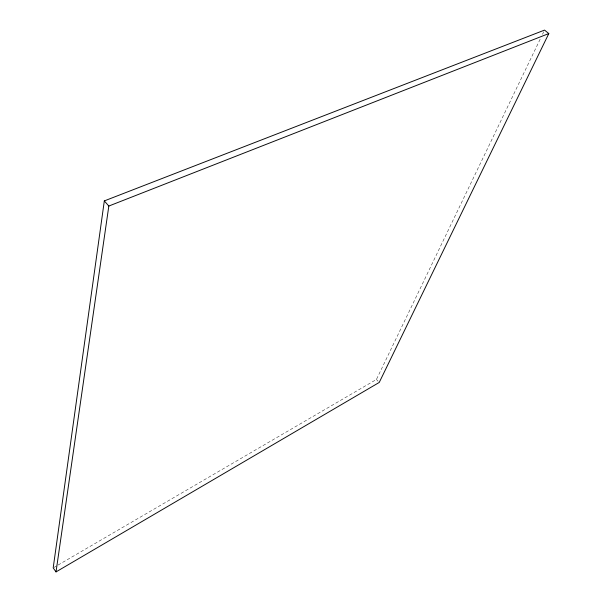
<?xml version="1.0" encoding="UTF-8"?>
<svg xmlns="http://www.w3.org/2000/svg" width="602" height="602" viewBox="0 0 602 602"><rect width="100%" height="100%" fill="white"/><g stroke="black" fill="none" stroke-linecap="round" stroke-linejoin="round"><path stroke-width="0.45" stroke-dasharray="3.01 2.26" d="M58.07 565.06L376.446 379.456L540.461 38.558M542.5 34.329L543.719 31.793M54.007 567.43L57.258 565.534M376.446 379.456L378.124 381.247"/><path stroke-width="0.9" d="M104.319 200.91L53.194 567.904L56.024 571.9L379.245 382.443L548.806 33.569L544.532 30.1L104.319 200.91L108.827 206.042L56.024 571.9M108.827 206.042L548.806 33.569"/></g></svg>
